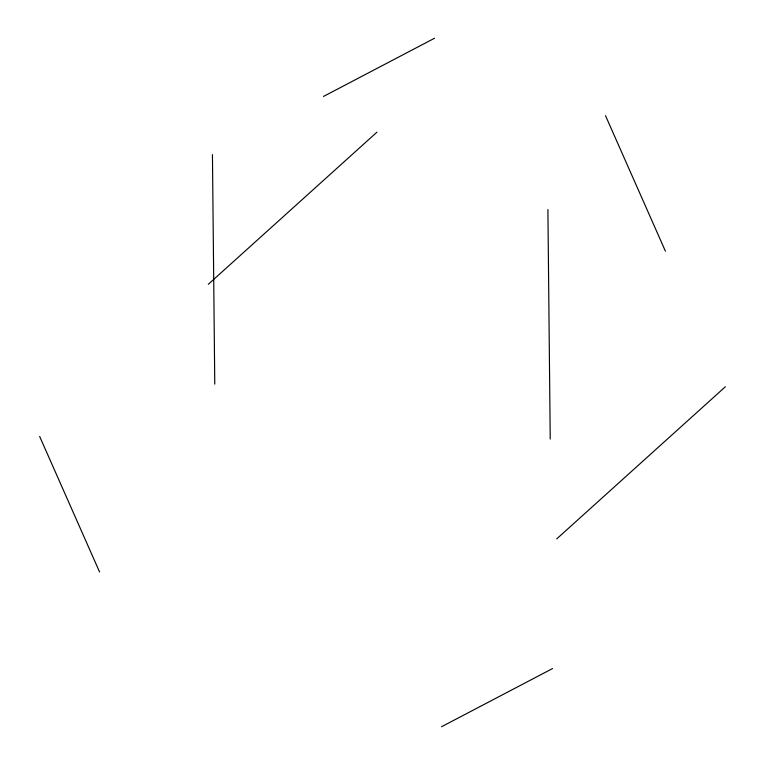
<?xml version="1.0" encoding="UTF-8"?>
<svg xmlns="http://www.w3.org/2000/svg" width="765" height="765" viewBox="0 0 765 765"><rect width="100%" height="100%" fill="white"/><g stroke="black" fill="none" stroke-linecap="round" stroke-linejoin="round"><path stroke-width="1.15" d="M208.29 284.303L376.935 132.173M556.71 538.895L725.344 386.774M323.48 96.447L434.53 38.25M441.52 726.75L552.56 668.553M605.498 115.63L665.416 251.197M39.656 436.423L99.584 572M547.903 209.553L550.226 439.053M212.441 154.645L214.774 384.145"/></g></svg>
